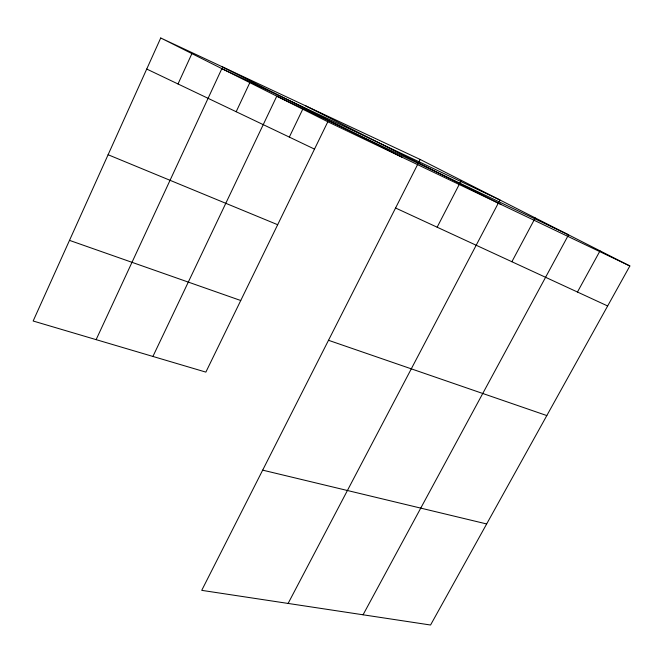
<?xml version="1.0" encoding="UTF-8"?>
<svg xmlns="http://www.w3.org/2000/svg" width="663" height="663" viewBox="0 0 663 663"><rect width="100%" height="100%" fill="white"/><g stroke="black" fill="none" stroke-linecap="round" stroke-linejoin="round"><path stroke-width="0.99" d="M160.728 37.982L33.15 321.008L205.862 372.117L327.82 121.768L160.728 37.982L420.176 159.46L629.85 265.979L430.56 625.018L201.726 590.352L420.176 159.46M178.016 83.969L191.905 53.612M96.127 339.638L221.856 68.637L499.952 199.986L288.115 603.438M236.169 111.724L249.835 82.66M152.913 356.445L276.778 96.176L568.547 234.835L363.059 614.792M289.325 137.092L302.759 109.196M437.141 227.202L461.324 180.369M511.877 261.736L535.24 217.92M577.456 292.027L600.032 250.838M262.672 470.142L486.659 523.952M328.5 340.293L546.818 415.568M69.499 240.371L240.744 300.513M108.102 154.736L277.664 224.716M395.571 208L607.648 305.974M327.82 121.768L629.85 265.979M146.73 69.043L314.502 149.109M221.74 66.549L402.3 157.33M305.751 105.889L501.278 204.594"/></g></svg>
